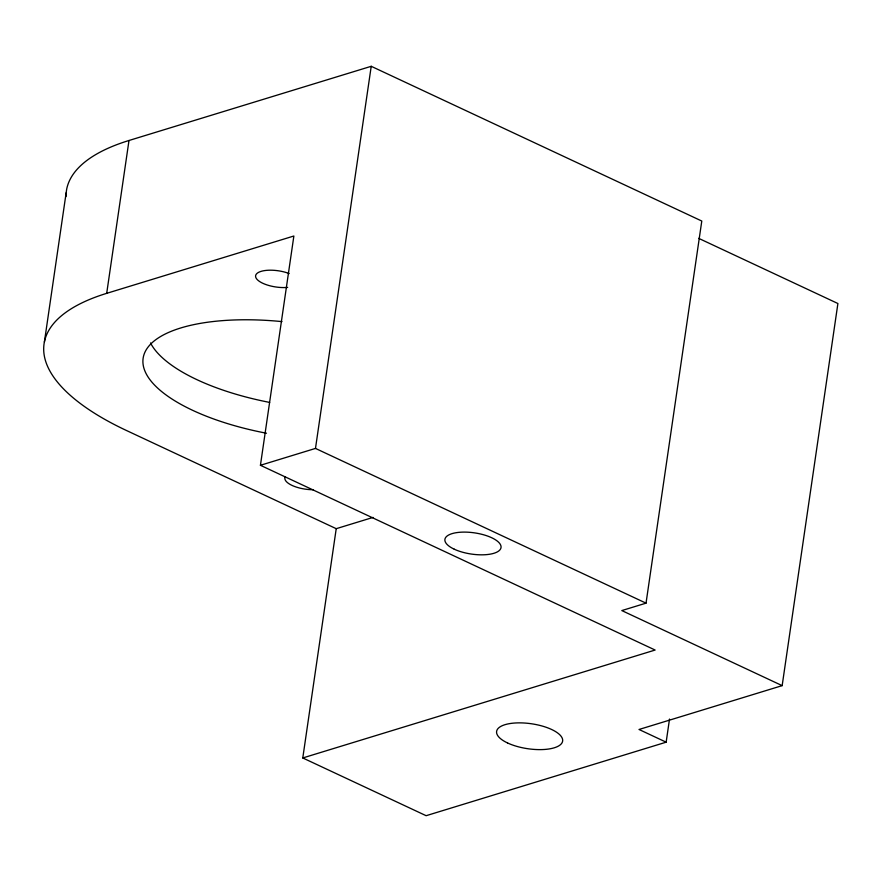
<?xml version="1.0" encoding="UTF-8"?>
<svg xmlns="http://www.w3.org/2000/svg" width="882" height="882" viewBox="0 0 882 882"><rect width="100%" height="100%" fill="white"/><g stroke="black" fill="none" stroke-linecap="round" stroke-linejoin="round"><path stroke-width="1.32" d="M373.042 517.414L336.229 528.682L302.78 757.958L426.127 815.696L666.153 742.181L669.515 719.062M44.387 342.04L66.679 189.189A250.245 94.55 8.3 0 1 128.993 140.492L371.223 66.304L701.785 221.04L646.032 603.156L621.81 610.576L782.158 685.634L837.9 303.518L698.687 238.349M336.229 528.682L126.545 430.537A250.245 94.55 8.3 0 1 106.7 293.342L128.993 140.492M302.78 757.958L655.117 650.045L260.433 465.288L293.871 236.012L106.7 293.342M260.433 465.288L315.48 448.42L371.223 66.304M782.158 685.634L639.02 729.48L666.153 742.181M315.48 448.42L646.032 603.156M66.007 196.587A250.245 94.55 8.3 0 1 66.15 192.86M266.485 433.227A150.149 56.735 8.3 0 1 143.105 358.423A150.149 56.735 8.3 0 1 281.986 321.61M269.671 402.413A150.149 56.735 8.3 0 1 150.513 342.944M287.664 287.4A21.686 8.192 8.3 0 1 260.201 281.898A21.686 8.192 8.3 0 1 261.359 271.281A21.686 8.192 8.3 0 1 289.186 273.563M313.066 489.708A21.686 8.192 8.3 0 1 285.294 476.699M454.252 549.199A28.356 10.716 8.3 0 0 500.48 549.1A28.356 10.716 8.3 0 0 464.164 532.1A28.356 10.716 8.3 0 0 454.252 549.199M507.591 742.986A33.362 12.613 8.3 0 0 561.988 742.876A33.362 12.613 8.3 0 0 519.255 722.865A33.362 12.613 8.3 0 0 507.591 742.986"/></g></svg>
